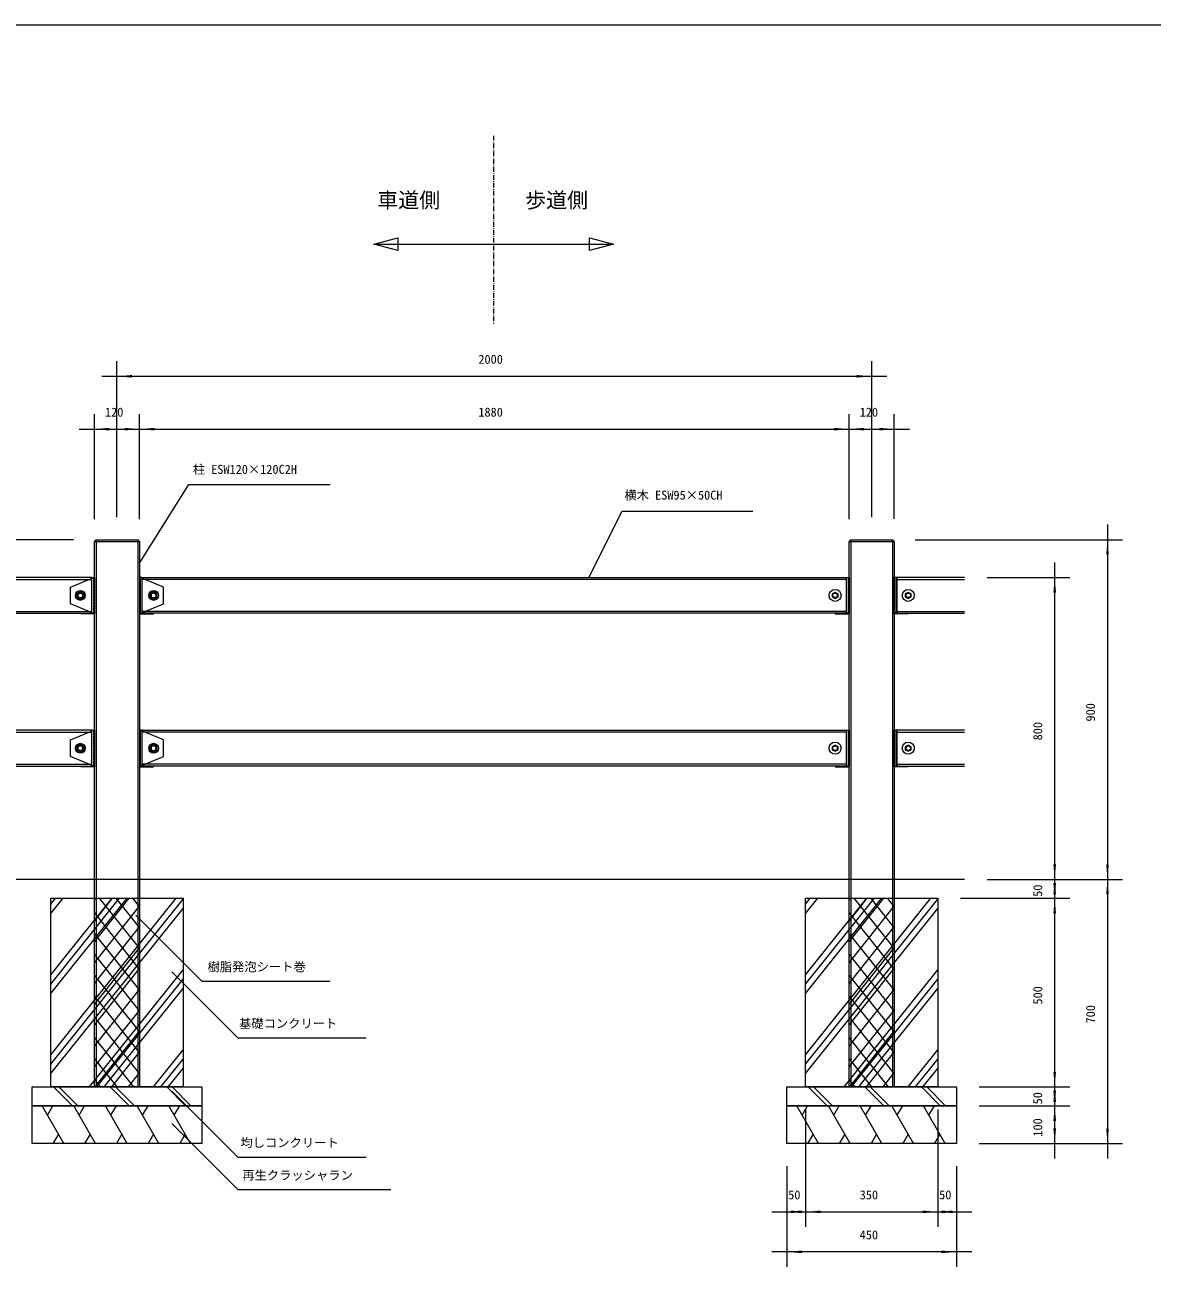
# Model space of a CAD drawing. Units: millimetres, scale not verified. Extents: x -3900 to 3900, y -2750 to 2750.
# Drawn here: x -2290 to 697, y -557 to 2750 of the extents above; entities that cross this region are included whole.
import ezdxf
from ezdxf.enums import TextEntityAlignment as Align

# ---------------------------------------------------------------- set-up
doc = ezdxf.new("R2010")
doc.units = ezdxf.units.MM
doc.header["$LTSCALE"] = 20
for name, pattern in [('USER1', [0.416641, 0.208282, -0.208359]), ('USER5', [0.208282, 0.069427, -0.138855]), ('USER6', [1.041641, 0.625, -0.208282, 0.069427, -0.138931])]:
    doc.linetypes.add(name, pattern=pattern)
doc.layers.add('0-1_IMPORTED', color=30, linetype='Continuous', lineweight=18)
doc.styles.add('ＭＳ ゴシック', font='')
doc.styles.get('ＭＳ ゴシック').set_extended_font_data('MS Gothic')

msp = doc.modelspace()

# ---------------------------------------------------------------- linework, layer by layer
at = {"layer": '0-1_IMPORTED', "linetype": 'USER6'}
msp.add_line((-1047.77, 2456.5), (-1047.77, 1956.5), dxfattribs=at)
at = {"layer": '0-1_IMPORTED'}
for p, q in [((-1365.27, 2169), (-730.27, 2169)), ((-2106, 1381), (-1986, 1381)), ((-2101, 1386), (-2101, -64)), ((-1991, 1386), (-1991, -64)), ((-106, 1381), (14, 1381)), ((-101, 1386), (-101, -64)), ((9, 1386), (9, -64)), ((-2496, 1281), (-2112.5, 1281)), ((-112.5, 1281), (-1979.5, 1281)), ((-106, 1286), (-106, 1191)), ((14, 1286), (14, 1191)), ((20.5, 1281), (200, 1281)), ((-2147.6, 1242.92), (-2145.49, 1244.33)), ((-2145.49, 1232.32), (-2147.6, 1233.73)), ((-2145.49, 1244.33), (-2143, 1244.82)), ((-2143, 1231.82), (-2145.49, 1232.32)), ((-2143, 1244.82), (-2140.51, 1244.33)), ((-1949, 1244.82), (-1951.49, 1244.33)), ((-1946.51, 1244.33), (-1949, 1244.82)), ((-1949, 1231.82), (-1946.51, 1232.32)), ((-1944.4, 1242.92), (-1946.51, 1244.33)), ((-1946.51, 1232.32), (-1944.4, 1233.73)), ((-2496, 1196), (-2112.5, 1196)), ((-112.5, 1196), (-1979.5, 1196)), ((20.5, 1196), (200, 1196)), ((-2496, 876), (-2112.5, 876)), ((-112.5, 876), (-1979.5, 876)), ((-106, 881), (-106, 786)), ((14, 881), (14, 786)), ((20.5, 876), (200, 876)), ((-2147.6, 838.1), (-2145.49, 839.51)), ((-2145.49, 827.49), (-2147.6, 828.9)), ((-2145.49, 839.51), (-2143, 840)), ((-2143, 827), (-2145.49, 827.49)), ((-2143, 840), (-2140.51, 839.51)), ((-1949, 840), (-1951.49, 839.51)), ((-1946.51, 839.51), (-1949, 840)), ((-1949, 827), (-1946.51, 827.49)), ((-1944.4, 838.1), (-1946.51, 839.51)), ((-1946.51, 827.49), (-1944.4, 828.9)), ((-2496, 791), (-2112.5, 791)), ((-112.5, 791), (-1979.5, 791)), ((20.5, 791), (200, 791)), ((200, 486), (-2475, 486)), ((-2221, 395.77), (-2188.81, 436)), ((-2221, 183.63), (-2019.11, 436)), ((-2221, 420.52), (-2208.61, 436)), ((-2221, 208.38), (-2038.91, 436)), ((-2221, 233.13), (-2058.71, 436)), ((-2221, 21), (-1889, 436)), ((-2221, -3.75), (-1871, 433.75)), ((-2106, 430.91), (-2101.93, 436)), ((-2106, 375.67), (-2057.74, 436)), ((-2106, 320.43), (-2013.54, 436)), ((-1986, 303.44), (-2092.05, 436)), ((-1986, 358.68), (-2047.85, 436)), ((-1986, 413.92), (-2003.66, 436)), ((-221, 395.77), (-188.81, 436)), ((-221, 183.63), (-19.11, 436)), ((-221, 420.52), (-208.61, 436)), ((-221, 208.38), (-38.91, 436)), ((-221, 233.13), (-58.71, 436)), ((-221, 21), (111, 436)), ((-221, -3.75), (129, 433.75)), ((-106, 430.91), (-101.93, 436)), ((-106, 375.67), (-57.74, 436)), ((-106, 320.43), (-13.54, 436)), ((14, 303.44), (-92.05, 436)), ((14, 358.68), (-47.85, 436)), ((14, 413.92), (-3.66, 436)), ((-2221, -28.5), (-1871, 409)), ((-2106, 265.19), (-1986, 415.19)), ((-1986, 248.2), (-2106, 398.2)), ((-221, -28.5), (129, 409)), ((-106, 265.19), (14, 415.19)), ((14, 248.2), (-106, 398.2)), ((-2106, 209.94), (-1986, 359.94)), ((-1986, 192.95), (-2106, 342.95)), ((-106, 209.94), (14, 359.94)), ((14, 192.95), (-106, 342.95)), ((-2106, 154.7), (-1986, 304.7)), ((-106, 154.7), (14, 304.7)), ((-1986, 137.71), (-2106, 287.71)), ((14, 137.71), (-106, 287.71)), ((-2119.29, -64), (-1871, 246.37)), ((-2106, 99.46), (-1986, 249.46)), ((-1986, 82.47), (-2106, 232.47)), ((-119.29, -64), (129, 246.37)), ((-106, 99.46), (14, 249.46)), ((14, 82.47), (-106, 232.47)), ((-2099.5, -64), (-1871, 221.62)), ((-99.5, -64), (129, 221.62)), ((-2106, 44.22), (-1986, 194.22)), ((-1986, 27.23), (-2106, 177.23)), ((-2079.7, -64), (-1871, 196.87)), ((-106, 44.22), (14, 194.22)), ((14, 27.23), (-106, 177.23)), ((-79.7, -64), (129, 196.87)), ((-2106, -11.03), (-1986, 138.97)), ((-106, -11.03), (14, 138.97)), ((-1986, -28.02), (-2106, 121.98)), ((14, -28.02), (-106, 121.98)), ((-2001.41, -64), (-2106, 66.74)), ((-2104.18, -64), (-1986, 83.73)), ((-1.41, -64), (-106, 66.74)), ((-104.18, -64), (14, 83.73)), ((-1949.59, -64), (-1871, 34.24)), ((50.41, -64), (129, 34.24)), ((-2045.6, -64), (-2106, 11.5)), ((-2059.99, -64), (-1986, 28.49)), ((-1929.79, -64), (-1871, 9.49)), ((-45.6, -64), (-106, 11.5)), ((-59.99, -64), (14, 28.49)), ((70.21, -64), (129, 9.49)), ((-2015.8, -64), (-1986, -26.75)), ((-1909.99, -64), (-1871, -15.26)), ((-15.8, -64), (14, -26.75)), ((90.01, -64), (129, -15.26)), ((-2214.14, -63.82), (-2164.14, -113.82)), ((-2200, -63.82), (-2150, -113.82)), ((-2089.8, -64), (-2106, -43.75)), ((-2064.14, -63.82), (-2014.14, -113.82)), ((-2050, -63.82), (-2000, -113.82)), ((-1914.14, -63.82), (-1864.14, -113.82)), ((-1900, -63.82), (-1850, -113.82)), ((-214.14, -63.82), (-164.14, -113.82)), ((-200, -63.82), (-150, -113.82)), ((-89.8, -64), (-106, -43.75)), ((-64.14, -63.82), (-14.14, -113.82)), ((-50, -63.82), (0, -113.82)), ((85.86, -63.82), (135.86, -113.82)), ((100, -63.82), (150, -113.82)), ((-2186.87, -213.88), (-2244.61, -113.88)), ((-2230.17, -138.88), (-2215.74, -113.88)), ((-2102.87, -213.88), (-2160.61, -113.88)), ((-2146.17, -138.88), (-2131.74, -113.88)), ((-2018.87, -213.88), (-2076.61, -113.88)), ((-2062.17, -138.88), (-2047.74, -113.88)), ((-1934.87, -213.88), (-1992.61, -113.88)), ((-1978.17, -138.88), (-1963.74, -113.88)), ((-1850.87, -213.88), (-1908.61, -113.88)), ((-1894.17, -138.88), (-1879.74, -113.88)), ((-186.87, -213.88), (-244.61, -113.88)), ((-230.17, -138.88), (-215.74, -113.88)), ((-102.87, -213.88), (-160.61, -113.88)), ((-146.17, -138.88), (-131.74, -113.88)), ((-18.87, -213.88), (-76.61, -113.88)), ((-62.17, -138.88), (-47.74, -113.88)), ((65.13, -213.88), (7.39, -113.88)), ((21.83, -138.88), (36.26, -113.88)), ((149.13, -213.88), (91.39, -113.88)), ((105.83, -138.88), (120.26, -113.88)), ((-2201.31, -188.88), (-2215.74, -213.88)), ((-2117.31, -188.88), (-2131.74, -213.88)), ((-2033.31, -188.88), (-2047.74, -213.88)), ((-1949.31, -188.88), (-1963.74, -213.88)), ((-1865.31, -188.88), (-1879.74, -213.88)), ((-201.31, -188.88), (-215.74, -213.88)), ((-117.31, -188.88), (-131.74, -213.88)), ((-33.31, -188.88), (-47.74, -213.88)), ((50.69, -188.88), (36.26, -213.88)), ((134.69, -188.88), (120.26, -213.88))]:
    msp.add_line(p, q, dxfattribs=at)
at = {"layer": '0-1_IMPORTED', "color": 1}
for p, q in [((-2046, 1446), (-2046, 1859)), ((-46, 1446), (-46, 1859)), ((-2086, 1819), (-2046, 1819)), ((-2046, 1819), (-46, 1819)), ((-46, 1819), (-6, 1819)), ((-2106, 1440.63), (-2106, 1719)), ((-1986, 1440.63), (-1986, 1719)), ((-1986, 1440.63), (-1986, 1719)), ((-106, 1440.63), (-106, 1719)), ((-106, 1440.63), (-106, 1719)), ((14, 1441), (14, 1719)), ((-2146, 1679), (-2106, 1679)), ((-2106, 1679), (-1986, 1679)), ((-2026, 1679), (-1986, 1679)), ((-1986, 1679), (-1946, 1679)), ((-1986, 1679), (-106, 1679)), ((-146, 1679), (-106, 1679)), ((-106, 1679), (-66, 1679)), ((-106, 1679), (14, 1679)), ((14, 1679), (54, 1679)), ((-1986, 1324), (-1856, 1532.32)), ((-1856, 1532.32), (-1481, 1532.32)), ((579, 1426), (579, 1386)), ((-2161, 1386), (-2886, 1386)), ((-2161, 1386), (-2746, 1386)), ((69, 1386), (619, 1386)), ((579, 1386), (579, 486)), ((439.02, 1286), (439.02, 1326)), ((260, 1286), (479.02, 1286)), ((439.02, 486), (439.02, 1286)), ((439.02, 486), (439.02, 526)), ((579, 526), (579, 486)), ((260, 486), (479.02, 486)), ((260, 486), (479.02, 486)), ((260, 486), (619, 486)), ((260, 486), (619, 486)), ((439.02, 436), (439.02, 486)), ((439.02, 446), (439.02, 486)), ((439.02, 436), (439.02, 476)), ((579, 486), (579, 446)), ((579, 486), (579, -214)), ((189, 436), (479.02, 436)), ((189, 436), (479.02, 436)), ((439.02, -64), (439.02, 436)), ((439.02, 396), (439.02, 436)), ((439.02, -64), (439.02, -24)), ((239, -64), (479.02, -64)), ((239, -64), (479.02, -64)), ((439.02, -114), (439.02, -64)), ((439.02, -104), (439.02, -64)), ((439.02, -114), (439.02, -74)), ((-221, -124), (-221, -435)), ((-221, -124), (-221, -435)), ((129, -124), (129, -435)), ((129, -124), (129, -435)), ((239, -114), (479.02, -114)), ((239, -114), (479.02, -114)), ((439.02, -214), (439.02, -114)), ((439.02, -154), (439.02, -114)), ((239, -214), (479.02, -214)), ((239, -214), (619, -214)), ((439.02, -254), (439.02, -214)), ((579, -214), (579, -254)), ((-271, -274), (-271, -435)), ((-271, -274), (-271, -541)), ((179, -274), (179, -435)), ((179, -274), (179, -541)), ((-311, -395), (-271, -395)), ((-271, -395), (-221, -395)), ((-261, -395), (-221, -395)), ((-221, -395), (-181, -395)), ((-221, -395), (129, -395)), ((89, -395), (129, -395)), ((129, -395), (169, -395)), ((129, -395), (179, -395)), ((179, -395), (219, -395)), ((-271, -501), (-311, -501)), ((179, -501), (-271, -501)), ((219, -501), (179, -501))]:
    msp.add_line(p, q, dxfattribs=at)
at = {"layer": '0-1_IMPORTED', "linetype": 'USER5'}
for p, q in [((-2107.5, 1190.82), (-2107.5, 1285.82)), ((-1984.5, 1190.82), (-1984.5, 1285.82)), ((-2136.5, 1244.82), (-2149.5, 1244.82)), ((-2149.5, 1231.82), (-2136.5, 1231.82)), ((-1955.5, 1244.82), (-1942.5, 1244.82)), ((-1942.5, 1231.82), (-1955.5, 1231.82)), ((-2107.5, 786), (-2107.5, 881)), ((-1984.5, 786), (-1984.5, 881)), ((-2136.5, 840), (-2149.5, 840)), ((-2149.5, 827), (-2136.5, 827)), ((-1955.5, 840), (-1942.5, 840)), ((-1942.5, 827), (-1955.5, 827))]:
    msp.add_line(p, q, dxfattribs=at)
at = {"layer": '0-1_IMPORTED', "linetype": 'USER1'}
for p, q in [((-2107.5, 1191.32), (-2107.5, 1285.82)), ((-1984.5, 1191.32), (-1984.5, 1285.82)), ((-2107.5, 786.5), (-2107.5, 881)), ((-1984.5, 786.5), (-1984.5, 881))]:
    msp.add_line(p, q, dxfattribs=at)
at = {"layer": '0-1_IMPORTED'}
for points in [[(-3900, 2750), (3900, 2750), (3900, -2750), (-3900, -2750)], [(-1365.27, 2169), (-1301.77, 2186.01), (-1301.77, 2151.99)], [(-730.27, 2169), (-793.77, 2151.99), (-793.77, 2186.01)], [(-2101, 1386), (-1991, 1386), (-1986, 1380.63), (-1986, -64), (-2106, -64), (-2106, 1380.63)], [(-101, 1386), (9, 1386), (14, 1380.63), (14, -64), (-106, -64), (-106, 1380.63)], [(-2107.5, 1189.32), (-2142.5, 1189.32), (-2142.5, 1190.82), (-2107.5, 1190.82), (-2169.5, 1216.51), (-2169.5, 1260.14), (-2107.5, 1285.82), (-2106, 1285.82), (-2106, 1190.82), (-2106, 1189.32)], [(-2112.5, 1285.82), (-2107.5, 1285.82), (-2107.5, 1190.82), (-2112.5, 1190.82)], [(-1984.5, 1189.32), (-1949.5, 1189.32), (-1949.5, 1190.82), (-1984.5, 1190.82), (-1922.5, 1216.51), (-1922.5, 1260.14), (-1984.5, 1285.82), (-1986, 1285.82), (-1986, 1190.82), (-1986, 1189.32)], [(-1979.5, 1285.82), (-1984.5, 1285.82), (-1984.5, 1190.82), (-1979.5, 1190.82)], [(-1979.5, 1286), (-112.5, 1286), (-112.5, 1191), (-1979.5, 1191)], [(-106, 1286), (-107.5, 1286), (-107.5, 1191), (-142.5, 1191), (-142.5, 1189.5), (-106, 1189.5)], [(-112.5, 1286), (-107.5, 1286), (-107.5, 1191), (-112.5, 1191)], [(14, 1286), (15.5, 1286), (15.5, 1191), (50.5, 1191), (50.5, 1189.5), (14, 1189.5)], [(20.5, 1286), (15.5, 1286), (15.5, 1191), (20.5, 1191)], [(-2151.97, 1233.15), (-2151.97, 1243.5), (-2143, 1248.68), (-2134.03, 1243.5), (-2134.03, 1233.15), (-2143, 1227.97)], [(-1940.03, 1233.15), (-1940.03, 1243.5), (-1949, 1248.68), (-1957.97, 1243.5), (-1957.97, 1233.15), (-1949, 1227.97)], [(-143, 1230.5), (-135, 1234.5), (-135, 1242.5), (-143, 1246.5), (-151, 1242.5), (-151, 1234.5)], [(51, 1230.5), (59, 1234.5), (59, 1242.5), (51, 1246.5), (43, 1242.5), (43, 1234.5)], [(-2107.5, 784.5), (-2142.5, 784.5), (-2142.5, 786), (-2107.5, 786), (-2169.5, 811.68), (-2169.5, 855.32), (-2107.5, 881), (-2106, 881), (-2106, 786), (-2106, 784.5)], [(-2112.5, 881), (-2107.5, 881), (-2107.5, 786), (-2112.5, 786)], [(-1984.5, 784.5), (-1949.5, 784.5), (-1949.5, 786), (-1984.5, 786), (-1922.5, 811.68), (-1922.5, 855.32), (-1984.5, 881), (-1986, 881), (-1986, 786), (-1986, 784.5)], [(-1979.5, 881), (-1984.5, 881), (-1984.5, 786), (-1979.5, 786)], [(-1979.5, 881), (-112.5, 881), (-112.5, 786), (-1979.5, 786)], [(-106, 881), (-107.5, 881), (-107.5, 786), (-142.5, 786), (-142.5, 784.5), (-106, 784.5)], [(-112.5, 881), (-107.5, 881), (-107.5, 786), (-112.5, 786)], [(14, 881), (15.5, 881), (15.5, 786), (50.5, 786), (50.5, 784.5), (14, 784.5)], [(20.5, 881), (15.5, 881), (15.5, 786), (20.5, 786)], [(-2151.97, 828.32), (-2151.97, 838.68), (-2143, 843.85), (-2134.03, 838.68), (-2134.03, 828.32), (-2143, 823.15)], [(-1940.03, 828.32), (-1940.03, 838.68), (-1949, 843.85), (-1957.97, 838.68), (-1957.97, 828.32), (-1949, 823.15)], [(-143, 825.5), (-135, 829.5), (-135, 837.5), (-143, 841.5), (-151, 837.5), (-151, 829.5)], [(51, 825.5), (59, 829.5), (59, 837.5), (51, 841.5), (43, 837.5), (43, 829.5)], [(-2221, 436), (-1871, 436), (-1871, -64), (-2221, -64)], [(-221, 436), (129, 436), (129, -64), (-221, -64)], [(-2271, -64), (-1821, -64), (-1821, -114), (-2271, -114)], [(-271, -64), (179, -64), (179, -114), (-271, -114)], [(-2271, -114), (-1821, -114), (-1821, -214), (-2271, -214)], [(-271, -114), (179, -114), (179, -214), (-271, -214)]]:
    msp.add_lwpolyline(points, close=True, dxfattribs=at)
at = {"layer": '0-1_IMPORTED', "color": 1}
for points in [[(-796, 1286), (-707.41, 1461.63), (-361, 1461.63)], [(-1996, 391.35), (-1821, 216.35), (-1481, 216.35)], [(-1901, 241), (-1726, 66), (-1386, 66)], [(-1901, -74.82), (-1726, -249.82), (-1386, -249.82)], [(-1901, -160.96), (-1726, -335.96), (-1320.58, -335.96)]]:
    msp.add_lwpolyline(points, dxfattribs=at)
at = {"layer": '0-1_IMPORTED'}
for points in [[(-2496, 1191), (-2112.5, 1191), (-2112.5, 1286), (-2496, 1286)], [(200, 1286), (20.5, 1286), (20.5, 1191), (200, 1191)], [(-2149.5, 1238.32), (-2149, 1240.81), (-2147.6, 1242.92)], [(-2147.6, 1233.73), (-2149, 1235.84), (-2149.5, 1238.32)], [(-2140.51, 1244.33), (-2138.4, 1242.92), (-2136.99, 1240.81), (-2136.5, 1238.32), (-2136.99, 1235.84), (-2138.4, 1233.73), (-2140.51, 1232.32), (-2143, 1231.82)], [(-1951.49, 1244.33), (-1953.6, 1242.92), (-1955.01, 1240.81), (-1955.5, 1238.32), (-1955.01, 1235.84), (-1953.6, 1233.73), (-1951.49, 1232.32), (-1949, 1231.82)], [(-1942.5, 1238.32), (-1943, 1240.81), (-1944.4, 1242.92)], [(-1944.4, 1233.73), (-1943, 1235.84), (-1942.5, 1238.32)], [(-2496, 786), (-2112.5, 786), (-2112.5, 881), (-2496, 881)], [(200, 881), (20.5, 881), (20.5, 786), (200, 786)], [(-2149.5, 833.5), (-2149, 835.99), (-2147.6, 838.1)], [(-2147.6, 828.9), (-2149, 831.01), (-2149.5, 833.5)], [(-2140.51, 839.51), (-2138.4, 838.1), (-2136.99, 835.99), (-2136.5, 833.5), (-2136.99, 831.01), (-2138.4, 828.9), (-2140.51, 827.49), (-2143, 827)], [(-1951.49, 839.51), (-1953.6, 838.1), (-1955.01, 835.99), (-1955.5, 833.5), (-1955.01, 831.01), (-1953.6, 828.9), (-1951.49, 827.49), (-1949, 827)], [(-1942.5, 833.5), (-1943, 835.99), (-1944.4, 838.1)], [(-1944.4, 828.9), (-1943, 831.01), (-1942.5, 833.5)]]:
    msp.add_lwpolyline(points, dxfattribs=at)
for centre, radius in [((-2143, 1238.32), 13), ((-1949, 1238.32), 13), ((-143, 1238.5), 16), ((-143, 1238.5), 6), ((51, 1238.5), 16), ((51, 1238.5), 6), ((-2143, 833.5), 13), ((-1949, 833.5), 13), ((-143, 833.5), 16), ((-143, 833.5), 6), ((51, 833.5), 16), ((51, 833.5), 6)]:
    msp.add_circle(centre, radius, dxfattribs=at)
at = {"layer": '0-1_IMPORTED', "linetype": 'USER5'}
for centre, start, end in [((-2149.5, 1238.32), 90, 180), ((-2149.5, 1238.32), 180, 270), ((-2136.5, 1238.32), 0, 90), ((-2136.5, 1238.32), 270, 360), ((-1955.5, 1238.32), 90, 180), ((-1955.5, 1238.32), 180, 270), ((-1942.5, 1238.32), 0, 90), ((-1942.5, 1238.32), 270, 360), ((-2149.5, 833.5), 90, 180), ((-2149.5, 833.5), 180, 270), ((-2136.5, 833.5), 0, 90), ((-2136.5, 833.5), 270, 0), ((-1955.5, 833.5), 90, 180), ((-1955.5, 833.5), 180, 270), ((-1942.5, 833.5), 0, 90), ((-1942.5, 833.5), 270, 0)]:
    msp.add_arc(centre, 6.5, start, end, dxfattribs=at)
at = {"layer": '0-1_IMPORTED', "color": 1}
for points in [[(-2046, 1819), (-2006, 1822.5), (-2006, 1815.5)], [(-46, 1819), (-86, 1815.5), (-86, 1822.5)], [(-2106, 1679), (-2066, 1682.5), (-2066, 1675.5)], [(-1986, 1679), (-2026, 1675.5), (-2026, 1682.5)], [(-1986, 1679), (-1946, 1682.5), (-1946, 1675.5)], [(-106, 1679), (-146, 1675.5), (-146, 1682.5)], [(-106, 1679), (-66, 1682.5), (-66, 1675.5)], [(14, 1679), (-26, 1675.5), (-26, 1682.5)], [(579, 1386), (582.5, 1346), (575.5, 1346)], [(439.02, 1286), (442.52, 1246), (435.52, 1246)], [(439.02, 486), (435.52, 526), (442.52, 526)], [(579, 486), (575.5, 526), (582.5, 526)], [(439.02, 486), (442.52, 446), (435.52, 446)], [(439.02, 436), (435.52, 476), (442.52, 476)], [(579, 486), (582.5, 446), (575.5, 446)], [(439.02, 436), (442.52, 396), (435.52, 396)], [(439.02, -64), (435.52, -24), (442.52, -24)], [(439.02, -64), (442.52, -104), (435.52, -104)], [(439.02, -114), (435.52, -74), (442.52, -74)], [(439.02, -114), (442.52, -154), (435.52, -154)], [(439.02, -214), (435.52, -174), (442.52, -174)], [(579, -214), (575.5, -174), (582.5, -174)], [(-271, -395), (-231, -391.5), (-231, -398.5)], [(-221, -395), (-261, -398.5), (-261, -391.5)], [(-221, -395), (-181, -391.5), (-181, -398.5)], [(129, -395), (89, -398.5), (89, -391.5)], [(129, -395), (169, -391.5), (169, -398.5)], [(179, -395), (139, -398.5), (139, -391.5)], [(-271, -501), (-231, -497.5), (-231, -504.5)], [(179, -501), (139, -504.5), (139, -497.5)]]:
    msp.add_solid(points, dxfattribs=at)

# ---------------------------------------------------------------- texts
at = {"layer": '0-1_IMPORTED', "color": 7, "style": 'ＭＳ ゴシック'}
for s, height, p in [('車道側', 40.7, (-1356.35, 2253.28)), ('歩道側', 40.7, (-964.24, 2253.28)), ('2000', 23.88, (-1088.33, 1844.93)), ('120', 23.88, (-2077.75, 1704.93)), ('1880', 23.88, (-1088.33, 1704.93)), ('120', 23.88, (-77.75, 1704.93)), ('柱 ESW120×120C2H', 23.88, (-1845.27, 1553.36)), ('横木 ESW95×50CH', 23.88, (-701.39, 1485.09)), ('樹脂発泡シート巻', 23.88, (-1806.27, 235.36)), ('基礎コンクリート', 23.88, (-1722.68, 85.01)), ('均しコンクリート', 23.88, (-1718.87, -230.81)), ('再生クラッシャラン', 23.88, (-1714.03, -316.95)), ('50', 23.88, (-267.17, -369.07)), ('350', 23.88, (-77.75, -369.07)), ('50', 23.88, (132.83, -369.07)), ('450', 23.88, (-77.75, -475.07))]:
    msp.add_text(s, height=height, dxfattribs=at).set_placement(p, align=Align.BOTTOM_LEFT)
for s, p in [('900', (553.07, 904.25)), ('800', (413.1, 854.25)), ('50', (413.1, 439.83)), ('500', (413.1, 154.25)), ('700', (553.07, 104.25)), ('50', (413.1, -110.17)), ('100', (413.1, -195.75))]:
    msp.add_text(s, height=23.88, rotation=90, dxfattribs=at).set_placement(p, align=Align.BOTTOM_LEFT)

doc.saveas('drawing.dxf')
